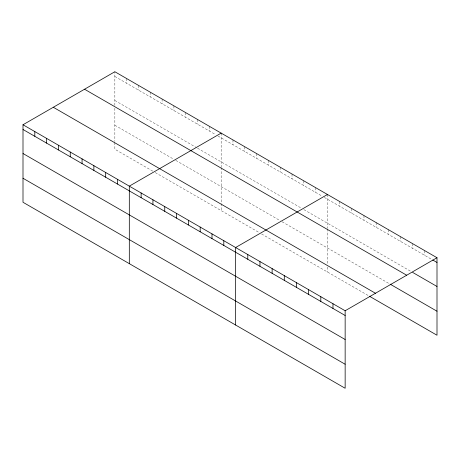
<?xml version="1.0" encoding="UTF-8"?>
<svg xmlns="http://www.w3.org/2000/svg" width="460" height="460" viewBox="0 0 460 460"><rect width="100%" height="100%" fill="white"/><g stroke="black" fill="none" stroke-linecap="round" stroke-linejoin="round"><path stroke-width="0.34" stroke-dasharray="2.3 1.72" d="M114.85 105.432L114.85 71.737M114.85 76.463L215.567 134.613M218.052 136.051L321.873 195.989M324.363 197.426L431.526 259.296M114.85 100.481L196.293 147.505M197.535 148.218L301.358 208.161M303.847 209.599L410.832 271.365M114.85 125.229L173.914 159.327M175.777 160.402L280.22 220.702M282.083 221.777L390.143 284.165M152.772 171.137L114.85 149.241L114.85 142.18M155.261 172.575L259.083 232.513M261.567 233.95L368.845 295.889M424.827 250.7L424.827 255.432M412.66 243.673L412.66 248.406M400.487 236.647L400.487 241.379M388.32 229.62L388.32 234.353M376.148 222.594L376.148 227.326M363.981 215.567L363.981 220.3M351.808 208.541L351.808 213.273M339.641 201.514L339.641 206.247M327.468 194.488L327.468 228.183M327.468 228.89L327.468 264.23M327.468 267.053L327.468 271.998M315.658 187.668L315.658 192.401M303.847 180.849L303.847 185.581M292.031 174.03L292.031 178.762M280.22 167.21L280.22 171.942M268.41 160.39L268.41 165.123M256.599 153.571L256.599 158.303M244.783 146.751L244.783 151.484M232.973 139.932L232.973 144.664M221.162 133.112L221.162 166.808M221.162 167.515L221.162 202.848M221.162 203.556L221.162 210.623M209.346 126.293L209.346 131.025M197.535 119.473L197.535 124.206M185.725 112.654L185.725 117.386M173.914 105.834L173.914 110.567M162.098 99.015L162.098 103.747M150.288 92.195L150.288 96.928M138.477 85.376L138.477 90.108M126.661 78.556L126.661 83.283M114.85 108.261L114.85 141.473"/><path stroke-width="0.69" d="M23 124.763L345.149 310.759L345.149 388.263L23 202.273L23 124.763L114.85 71.737L437 257.726L437 335.236L369.455 296.24M221.162 133.112L129.312 186.145L129.312 263.649M327.468 194.488L235.618 247.52L235.618 325.024M345.149 310.759L437 257.726M432.739 259.998L437 262.459M412.66 272.418L437 286.471M84.542 89.234L406.692 275.229M390.143 284.165L437 311.219M53.308 107.266L375.458 293.256M23 129.496L345.149 315.485M23 153.513L345.149 339.503M23 178.256L345.149 364.245M332.977 303.732L332.977 308.459M320.81 296.706L320.81 301.432M308.637 289.679L308.637 294.406M296.47 282.653L296.47 287.379M284.297 275.626L284.297 280.353M272.13 268.6L272.13 273.326M259.957 261.573L259.957 266.3M247.79 254.547L247.79 259.279M223.807 240.701L223.807 245.433M211.991 233.881L211.991 238.613M200.18 227.062L200.18 231.788M188.37 220.242L188.37 224.969M176.559 213.423L176.559 218.149M164.743 206.603L164.743 211.33M152.933 199.784L152.933 204.51M141.122 192.964L141.122 197.691M117.495 179.325L117.495 184.052M105.685 172.506L105.685 177.232M93.874 165.686L93.874 170.413M82.058 158.867L82.058 163.593M70.248 152.047L70.248 156.774M58.437 145.228L58.437 149.954M46.627 138.408L46.627 143.135M34.81 131.583L34.81 136.315"/></g></svg>
